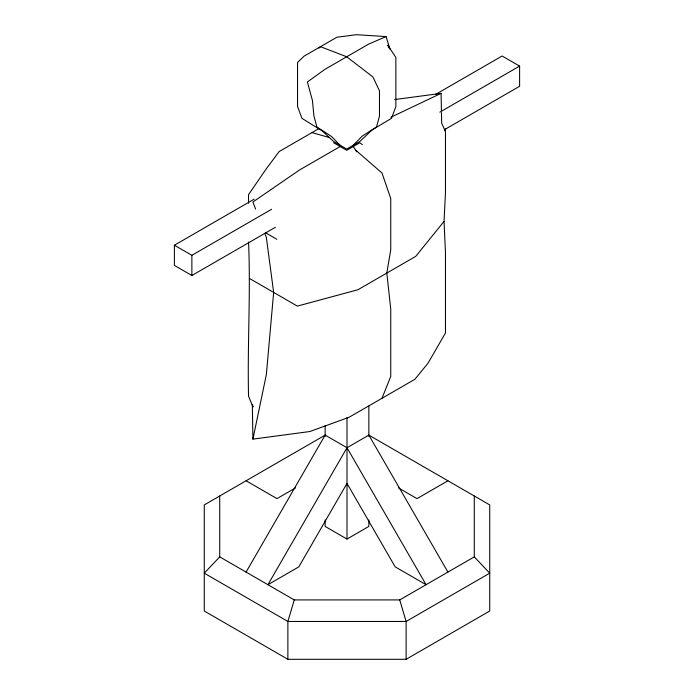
<?xml version="1.0" encoding="UTF-8"?>
<svg xmlns="http://www.w3.org/2000/svg" width="694" height="694" viewBox="0 0 694 694"><rect width="100%" height="100%" fill="white"/><g stroke="black" fill="none" stroke-linecap="round" stroke-linejoin="round"><path stroke-width="1.04" d="M248.547 242.05C250.777 293.397 247.324 344.753 248.547 396.179L252.998 406.979M253.084 406.346L252.33 404.42L252.92 439.12L309.802 431.538L349.177 417.224L414.83 379.323L427.955 363.318L445.453 333.007L445.453 252.174L444.039 221.421L445.453 192.897L445.453 131.47L441.67 123.22L441.462 112.558M252.92 439.12L266.34 374.63L273.662 292.417L266.34 237.383L264.804 233.34M474.28 496.002L474.28 556.874L399.727 599.92L294.273 599.92L287.88 621.46L287.88 659.3L406.12 659.3L489.73 611.024L489.73 504.92L368.401 434.86M382.004 398.269L390.748 376.382L390.748 309.021L386.818 273.063L390.748 249.745L390.748 198.545L382.004 173.023L355.953 150.364M444.663 130.802L445.739 128.928M246.075 572.09L325.148 435.121L347 447.743L426.081 584.704L395.181 566.868L347 483.414L298.819 566.868L267.919 584.704L347 447.743L368.852 435.121L447.925 572.09M444.039 221.421L415.706 256.39L357.922 289.745L297.37 306.106L249.961 278.736M219.72 496.002L219.72 556.874L204.27 573.183L287.88 621.46L406.12 621.46L489.73 573.183L474.28 556.874M319.032 48.086L320.489 46.68L346.705 56.778L372.93 76.956L379.479 90.836L379.479 116.063L376.53 126.976L362.173 136.154L353.263 145.263L353.263 146.521L356.751 151.847M318.563 128.815L279.17 151.552L266.045 169.171L248.547 194.632L248.547 203.255M340.737 146.191L299.487 170.004L252.92 202.006L255.6 209.085M390.826 117.269L441.08 93.378L441.419 110.433M275.379 227.285L191.874 275.501L174.394 265.403L174.394 245.225L254.151 199.178M435.502 94.471L502.126 56.014L519.606 66.104L519.606 86.282L444.542 129.622M174.394 245.225L191.874 255.314L271.632 209.267M439.849 112.15L519.606 66.104M325.599 434.86L204.27 504.92L204.27 611.024L287.88 659.3M295.505 487.925L276.975 498.622L246.075 480.777M325.148 519.936L325.148 526.434L347 539.047L368.852 526.434L368.852 519.936M447.925 480.777L417.025 498.622L398.495 487.925M390.123 49.404L386.038 36.591L368.592 44.138L324.818 69.409L307.381 82.005L312.404 100.352L313.94 116.063L316.889 126.976L331.506 136.458L340.155 145.263L340.155 146.521M394.739 99.546L441.08 93.378M386.038 36.591L356.543 34.7L336.876 37.224L304.102 56.145L297.553 62.451L297.553 106.598L301.977 118.362L322.415 131.053L333.597 141.481L346.705 149.045L359.822 141.481L372.158 129.899L391.442 118.362L395.866 106.598L395.866 57.402L387.677 45.11L388.944 47.825M311.996 132.606L329.503 137.585M333.597 142.738L346.705 150.312L359.822 142.738L362.337 144.63M265.733 232.854L276.897 239.3M219.72 556.874L294.273 599.92M399.727 599.92L406.12 621.46L406.12 659.3M368.852 406.094L368.852 436.457M347 417.632L347 539.047M325.148 425.613L325.148 436.457M191.874 255.314L191.874 275.501"/></g></svg>
